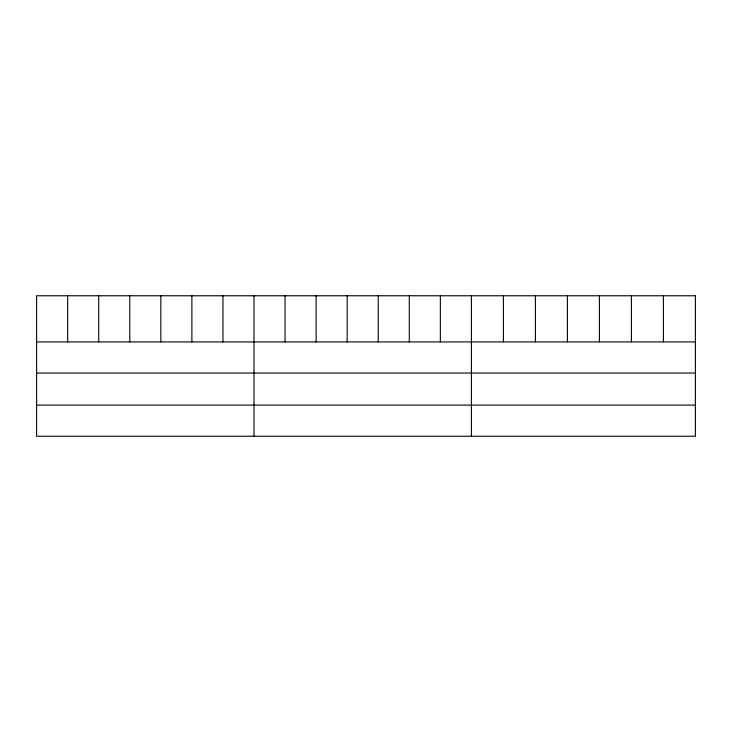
<?xml version="1.0" encoding="UTF-8"?>
<svg xmlns="http://www.w3.org/2000/svg" width="732" height="732" viewBox="0 0 732 732"><rect width="100%" height="100%" fill="white"/><g stroke="black" fill="none" stroke-linecap="round" stroke-linejoin="round"><path stroke-width="1.1" d="M36.6 341.926L695.4 341.926M36.6 373.046L695.4 373.046M36.6 405.116L695.4 405.116M663.402 295.765L663.402 341.926M631.405 295.765L631.405 341.926M599.407 295.765L599.407 341.926M567.401 295.765L567.401 341.926M535.403 295.765L535.403 341.926M503.406 295.765L503.406 341.926M471.408 295.765L471.408 436.235M440.353 295.765L440.353 341.926M409.289 295.765L409.289 341.926M378.234 295.765L378.234 341.926M347.178 295.765L347.178 341.926M316.123 295.765L316.123 341.926M285.059 295.765L285.059 341.926M254.004 295.765L254.004 436.235M222.949 295.765L222.949 341.926M191.885 295.765L191.885 341.926M160.83 295.765L160.83 341.926M129.774 295.765L129.774 341.926M98.719 295.765L98.719 341.926M67.655 295.765L67.655 341.926M695.4 295.765L36.6 295.765L36.6 436.235L695.4 436.235L695.4 295.765"/></g></svg>
